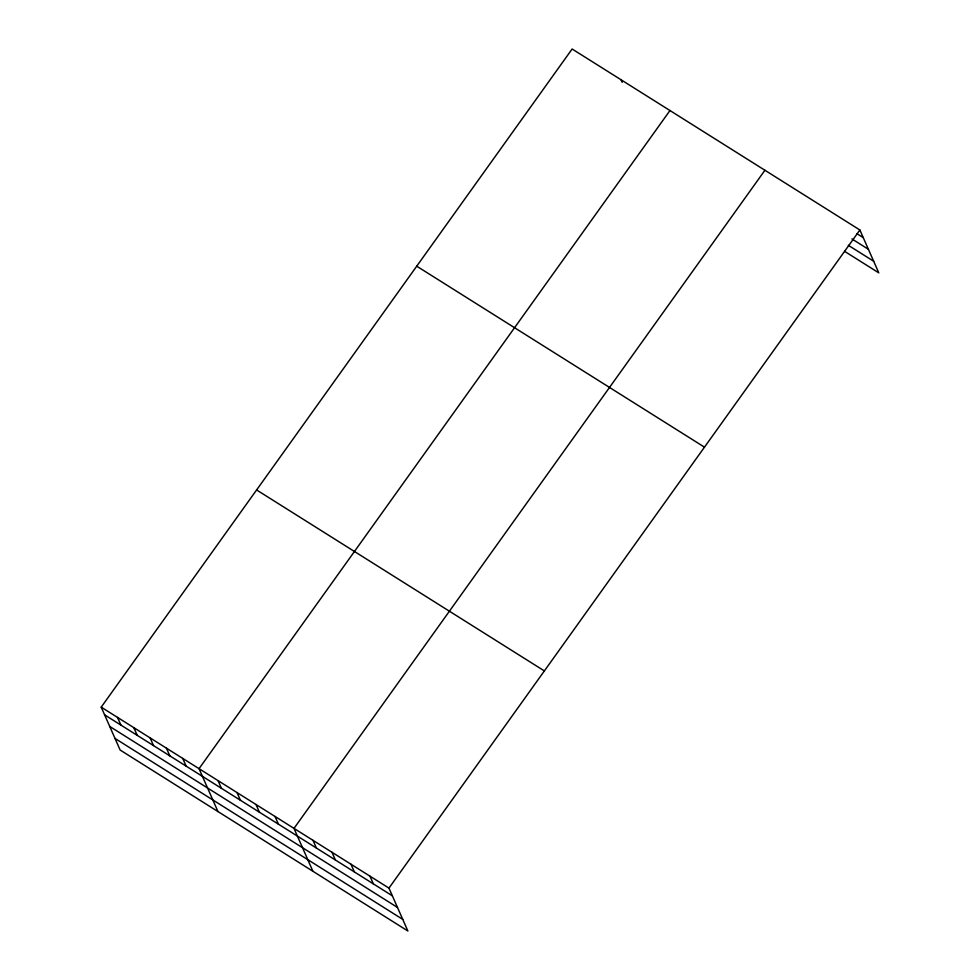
<?xml version="1.0" encoding="UTF-8"?>
<svg xmlns="http://www.w3.org/2000/svg" width="980" height="980" viewBox="0 0 980 980"><rect width="100%" height="100%" fill="white"/><g stroke="black" fill="none" stroke-linecap="round" stroke-linejoin="round"><path stroke-width="1.47" d="M101.21 707.144L388.962 888.113L407.876 931L120.124 750.019L101.21 707.144L572.124 49L859.877 229.982L878.791 272.857L844.613 251.358M669.965 110.532L199.038 768.675L217.952 811.55M764.927 170.25L294 828.394L312.914 871.281M388.962 888.113L859.877 229.982M856.949 233.693L863.282 237.675M851.939 238.936L868.403 249.288M848.349 245.319L873.67 261.243M416.721 266.18L704.473 447.162M256.613 489.951L544.365 670.933M104.603 714.837L392.355 895.818M109.723 726.45L397.476 907.431M115.003 738.418L402.755 919.387M621.038 79.76L622.178 82.332M369.962 876.169L373.368 883.874M350.975 864.225L354.368 871.931M331.987 852.282L335.38 859.975M312.988 840.338L316.393 848.031M275.013 816.45L278.406 824.143M256.013 804.507L259.406 812.2M237.025 792.563L240.418 800.256M218.038 780.619L221.431 788.312M182.733 758.422L186.127 766.115M166.429 748.157L169.822 755.862M150.124 737.903L153.517 745.609M133.819 727.65L137.212 735.343M117.514 717.397L120.908 725.09"/></g></svg>
